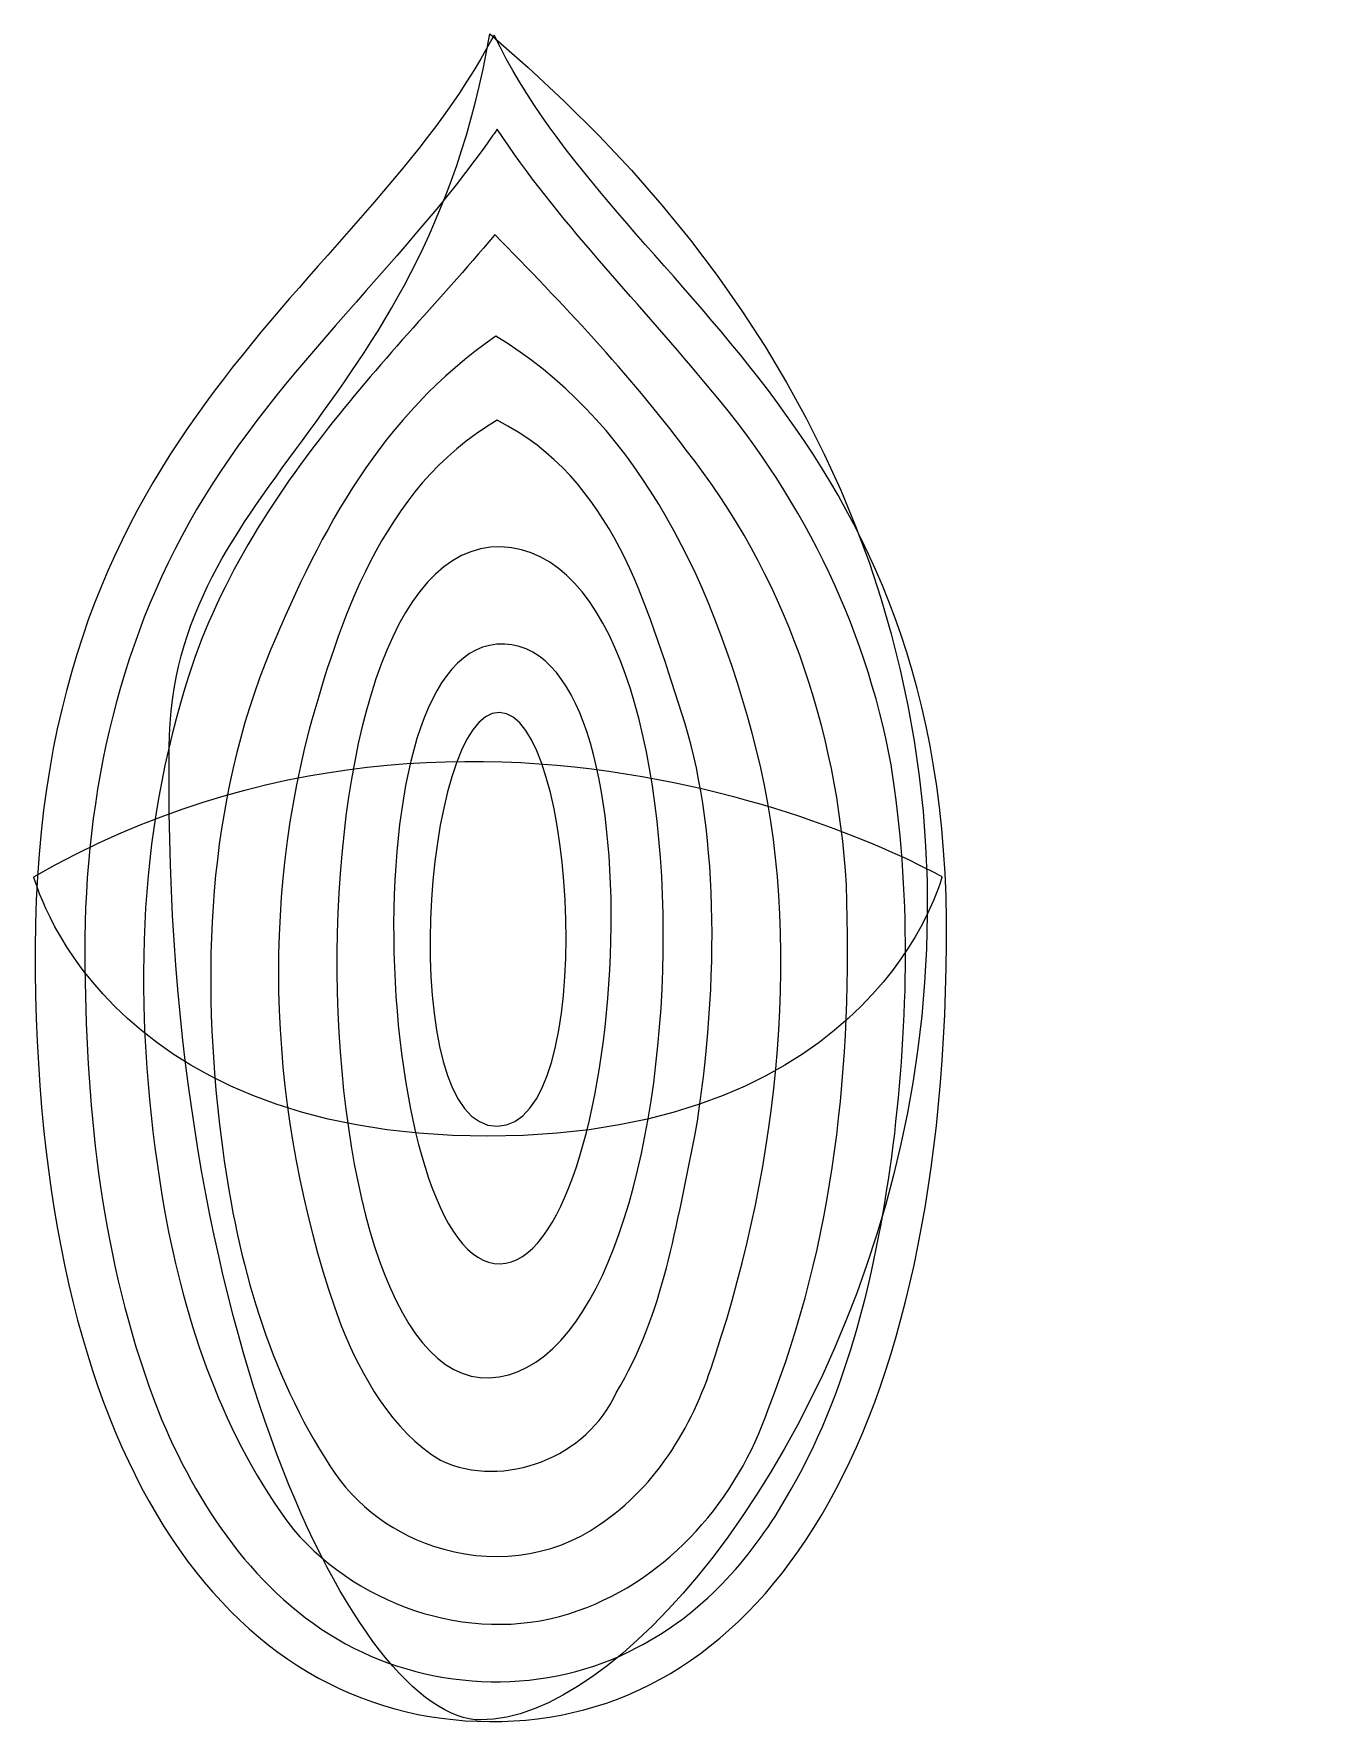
# Model space of a CAD drawing. Extents: x 1 to 227, y 0 to 294.
import ezdxf

# ---------------------------------------------------------------- set-up
doc = ezdxf.new("R2010")
doc.units = 0
for name, color, linetype in [('alto', 7, 'CONTINUOUS'), ('fondo', 7, 'CONTINUOUS'), ('lato', 7, 'CONTINUOUS')]:
    doc.layers.add(name, color=color, linetype=linetype)

msp = doc.modelspace()

# ---------------------------------------------------------------- linework, layer by layer
at = {"layer": 'alto', "color": 1}
for points in [[(80.634424, 276.196814), (80.634424, 276.196814)], [(80.990981, 258.90206), (80.858689, 258.734491)], [(81.105634, 241.227894), (81.105634, 241.227894)], [(82.044274, 204.552865), (82.044274, 204.552865)], [(81.749453, 175.761158), (81.749453, 175.761158)], [(48.648662, 172.807154), (48.648662, 172.807154)], [(159.570281, 135.472939), (159.570281, 135.472939)], [(81.864106, 79.805602), (81.864106, 79.805602)]]:
    msp.add_lwpolyline(points, close=True, dxfattribs=at)
for points in [[(80.83601, 293.654303), (57.169662, 248.780948), (1.203569, 226.203153), (0.961391, 134.75868)], [(159.570281, 135.472939), (160.378365, 226.203105), (102.325217, 248.780948), (80.83601, 293.654303)], [(81.375258, 277.272786), (81.128313, 276.914129), (80.881369, 276.55547), (80.634424, 276.196814)], [(117.307164, 233.35544), (105.30359, 247.942104), (91.809792, 261.435233), (81.375258, 277.272786)], [(80.634424, 276.196814), (64.226758, 252.774609), (41.666343, 233.903152), (27.717756, 208.710424)], [(80.858689, 258.734491), (71.041468, 247.140808), (60.41548, 236.266997), (51.151038, 224.205251)], [(114.245192, 221.431904), (104.210066, 234.855581), (92.682807, 246.932869), (80.990981, 258.90206)], [(81.105634, 241.227894), (61.048394, 227.295076), (50.801089, 207.610717), (41.9956, 186.785186)], [(126.504572, 169.176112), (118.396362, 201.234834), (104.359235, 227.32307), (81.105634, 241.227894)], [(149.928799, 166.668132), (145.38656, 191.321706), (133.791714, 214.494794), (117.307164, 233.35544)], [(81.379037, 226.596435), (61.034342, 214.896193), (53.702824, 190.626042), (48.648662, 172.807154)], [(113.514947, 175.563667), (107.291854, 194.506039), (101.569003, 216.415565), (81.379037, 226.596435)], [(51.151038, 224.205251), (40.193287, 210.241502), (30.895975, 194.621973), (26.251438, 177.361823)], [(142.136189, 145.686852), (140.570821, 172.931312), (131.318578, 199.987271), (114.245192, 221.431904)], [(27.717756, 208.710424), (14.106009, 184.577241), (8.856895, 156.396406), (9.688454, 128.832753)], [(82.044274, 204.552865), (42.64262, 205.680791), (45.399409, 54.060069), (81.696537, 60.111783)], [(81.696537, 60.111783), (117.993664, 66.163496), (121.445928, 203.424938), (82.044274, 204.552865)], [(82.617538, 187.647248), (54.078436, 188.784875), (60.157788, 79.305668), (81.864106, 79.805602)], [(41.9956, 186.785186), (30.818268, 159.950256), (29.728108, 129.946497), (33.370257, 101.387364)], [(81.864106, 79.805602), (103.570424, 80.305536), (111.156642, 186.509625), (82.617538, 187.647248)], [(26.251438, 177.361823), (17.929827, 148.76345), (18.440405, 118.237111), (23.46751, 89.084276)], [(81.749453, 175.761158), (68.198141, 175.951745), (63.484799, 103.683005), (81.352578, 103.759213)], [(81.352578, 103.759213), (99.220358, 103.835422), (95.300765, 175.57057), (81.749453, 175.761158)], [(115.784937, 102.055282), (120.329431, 129.69066), (119.738043, 156.621292), (113.514947, 175.563667)], [(48.648662, 172.807154), (39.73745, 138.812252), (42.238472, 102.109726), (54.144911, 69.198895)], [(119.278013, 63.817041), (130.529671, 97.520482), (134.612783, 137.117389), (126.504572, 169.176112)], [(150.290397, 100.434105), (152.978247, 122.390203), (153.399357, 144.793029), (149.928799, 166.668132)], [(128.574071, 54.62869), (140.028368, 83.402047), (143.268335, 114.871219), (142.136189, 145.686852)], [(80.029662, 0.143173), (125.467439, -0.139049), (158.769662, 45.580948), (159.570281, 135.472939)], [(0.961391, 134.75868), (0.725217, 45.580948), (34.591884, 0.425395), (80.029662, 0.143173)], [(9.688454, 128.832753), (10.011875, 103.489821), (13.179673, 77.823756), (22.402876, 54.130438)], [(33.370257, 101.387364), (35.825988, 82.024498), (40.92348, 62.56334), (51.428203, 45.983033)], [(102.083361, 57.381031), (110.314956, 70.895149), (112.534075, 86.852485), (115.784937, 102.055282)], [(131.50498, 38.812646), (142.633098, 57.433646), (147.470562, 79.095235), (150.290397, 100.434105)], [(23.46751, 89.084276), (27.106495, 69.34208), (33.64053, 49.668206), (45.907231, 33.556435)], [(54.144911, 69.198895), (57.820655, 60.104371), (62.982375, 50.886734), (71.48362, 45.612616)], [(99.10612, 34.385463), (109.339438, 41.154024), (115.812617, 52.314296), (119.278013, 63.817041)], [(71.48362, 45.612616), (82.612043, 40.424612), (97.136579, 46.228916), (102.083361, 57.381031)], [(22.402876, 54.130438), (28.998406, 37.927064), (39.301193, 22.297651), (54.961022, 13.703725)], [(95.472509, 19.454144), (111.328758, 25.088626), (123.224983, 38.907521), (128.574071, 54.62869)], [(51.428203, 45.983033), (55.52454, 38.769176), (62.382165, 33.255592), (70.301814, 30.690116)], [(105.77866, 13.07753), (116.807507, 18.716347), (125.356893, 28.200524), (131.50498, 38.812646)], [(45.907231, 33.556435), (57.705799, 19.762644), (78.135809, 13.177747), (95.472509, 19.454144)], [(70.301814, 30.690116), (79.750369, 27.440516), (90.876782, 28.512701), (99.10612, 34.385463)], [(54.961022, 13.703725), (70.380199, 5.266494), (90.181912, 4.702953), (105.77866, 13.07753)]]:
    msp.add_open_spline(points, degree=3, dxfattribs=at)
at = {"layer": 'fondo', "color": 3}
msp.add_lwpolyline([(0.725217, 147.180948), (0.725217, 147.180948)], close=True, dxfattribs=at)
for points in [[(0.725217, 147.180948), (79.74744, 192.336504), (158.769662, 147.180948), (158.769662, 147.180948)], [(79.74744, 102.025393), (12.014106, 102.025393), (0.725217, 147.180948), (0.725217, 147.180948)], [(158.769662, 147.180948), (158.769662, 147.180948), (147.480774, 102.025393), (79.74744, 102.025393)]]:
    msp.add_open_spline(points, degree=3, dxfattribs=at)
at = {"layer": 'lato', "color": 5}
msp.add_lwpolyline([(80.095409, 293.865231), (80.095409, 293.865231)], close=True, dxfattribs=at)
for points in [[(24.284751, 167.462806), (23.302995, 214.914282), (68.458551, 226.20317), (80.095409, 293.865231)], [(80.095409, 293.865231), (226.502996, 169.758726), (124.902996, 0.425381), (78.535818, 0.42541)], [(78.535818, 0.42541), (57.169662, 0.42541), (23.302995, 68.158726), (24.284751, 167.462806)]]:
    msp.add_open_spline(points, degree=3, dxfattribs=at)

doc.saveas('drawing.dxf')
